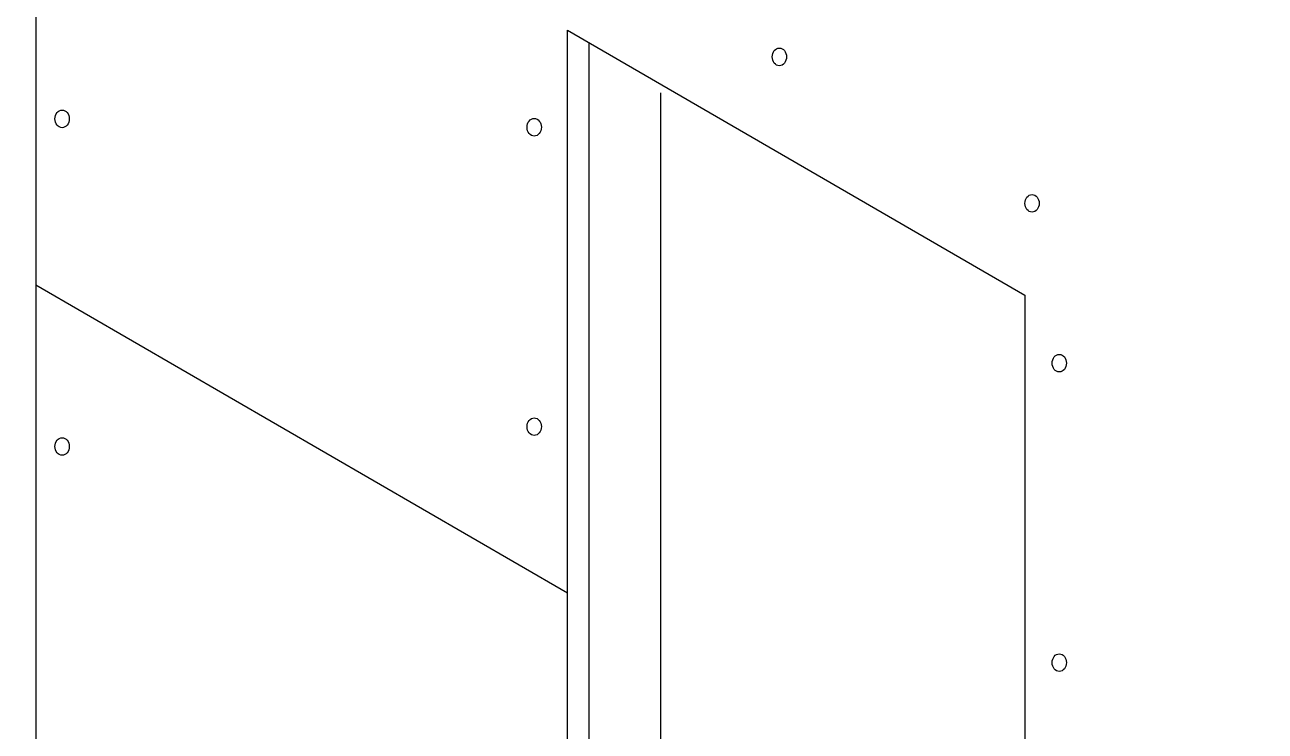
# Model space of a CAD drawing. Extents: x -1140 to 5605, y -816 to 2382.
# Drawn here: x -910.5 to -686.6, y 117.9 to 245.3 of the extents above; entities that cross this region are included whole.
import ezdxf

# ---------------------------------------------------------------- set-up
doc = ezdxf.new("R2010")
doc.units = 0
doc.header["$MEASUREMENT"] = 0
doc.linetypes.add('AI-Linetype-12', pattern=[86.381111, 43.190556, -8.638111, 8.638111, -8.638111, 8.638111, -8.638111])
doc.linetypes.add('AI-Linetype-13', pattern=[86.381111, 43.190556, -8.638111, 8.638111, -8.638111, 8.638111, -8.638111])
for name, color, linetype, lineweight in [('G-ANNO-TTLB', 7, 'Continuous', 0), ('TYVEK', 7, 'Continuous', 0), ('wall scratch', 7, 'Continuous', 0)]:
    doc.layers.add(name, color=color, linetype=linetype, lineweight=lineweight)

# ---------------------------------------------------------------- blocks, each defined once
blk = doc.blocks.new('Block_29')
at = {"layer": 'wall scratch', "color": 2, "lineweight": 25, "true_color": 0xffff00}
for points in [[(-812.51, 100.31), (-812.51, 244.31), (-729.91, 196.53), (-729.91, 54.04)], [(-729.91, 25.09)]]:
    blk.add_lwpolyline(points, dxfattribs=at)
blk = doc.blocks.new('Block_30')
at = {"layer": 'wall scratch', "color": 18, "lineweight": 25, "true_color": 0x000000}
for centre in [(-774.25, 239.51), (-903.72, 228.33), (-818.5, 226.82), (-728.64, 213.09), (-723.72, 184.26), (-818.5, 172.81), (-903.72, 169.23), (-723.72, 130.24)]:
    blk.add_ellipse(centre, major_axis=(0, 1.59), ratio=0.812499, dxfattribs=at)
blk = doc.blocks.new('Block_113')
at = {"layer": 'TYVEK', "color": 2, "lineweight": 25, "true_color": 0xffff00}
blk.add_line((-808.63, 242.07), (-808.63, 102.78), dxfattribs=at)
for points in [[(-807.59, 74.67)], [(-730.72, 30.29)]]:
    blk.add_lwpolyline(points, dxfattribs=at)

msp = doc.modelspace()

# ---------------------------------------------------------------- hatches: boundary and pattern name
at = {"layer": 'G-ANNO-TTLB', "true_color": 0xff00ff, "transparency": 33554687}
h = msp.add_hatch(color=6, dxfattribs=at)
edge = h.paths.add_edge_path()
edge.add_spline(control_points=[(1815.43, -731.7), (1815.43, -731.7), (-1114.08, -731.7), (-1114.08, -731.7), (-1114.08, -731.7), (-1114.08, 1725.3), (-1114.08, 1725.3), (-1114.08, 1725.3), (1815.43, 1725.3), (1815.43, 1725.3), (1815.43, 1725.3), (1815.43, -731.7), (1815.43, -731.7)], knot_values=[0, 0, 0, 0, 1, 1, 1, 2, 2, 2, 3, 3, 3, 4, 4, 4, 4], degree=3, periodic=0)
edge = h.paths.add_edge_path()
edge.add_spline(control_points=[(-1105.08, 1716.3), (-1105.08, 1716.3), (-1105.08, -722.7), (-1105.08, -722.7), (-1105.08, -722.7), (1806.43, -722.7), (1806.43, -722.7), (1806.43, -722.7), (1806.43, 1716.3), (1806.43, 1716.3), (1806.43, 1716.3), (-1105.08, 1716.3), (-1105.08, 1716.3)], knot_values=[0, 0, 0, 0, 1, 1, 1, 2, 2, 2, 3, 3, 3, 4, 4, 4, 4], degree=3, periodic=0)
edge.add_line((-1105.08, 1716.3), (-1105.08, 1716.3))

# ---------------------------------------------------------------- linework, layer by layer
at = {"layer": 'G-ANNO-TTLB'}
for points in [[(1815.43, -731.7), (1815.43, -731.7), (-1114.08, -731.7), (-1114.08, -731.7), (-1114.08, -731.7), (-1114.08, 1725.3), (-1114.08, 1725.3), (-1114.08, 1725.3), (1815.43, 1725.3), (1815.43, 1725.3), (1815.43, 1725.3), (1815.43, -731.7), (1815.43, -731.7)], [(-1105.08, 1716.3), (-1105.08, 1716.3), (-1105.08, -722.7), (-1105.08, -722.7), (-1105.08, -722.7), (1806.43, -722.7), (1806.43, -722.7), (1806.43, -722.7), (1806.43, 1716.3), (1806.43, 1716.3), (1806.43, 1716.3), (-1105.08, 1716.3), (-1105.08, 1716.3)]]:
    msp.add_open_spline(points, degree=3, knots=[0, 0, 0, 0, 1, 1, 1, 2, 2, 2, 3, 3, 3, 4, 4, 4, 4], dxfattribs=at)
at = {"layer": 'TYVEK', "color": 33, "lineweight": 25, "true_color": 0xcc9966}
msp.add_line((-795.68, 233.01), (-795.68, 110), dxfattribs=at)
at = {"layer": 'wall scratch', "color": 2, "lineweight": 25, "true_color": 0xffff00}
for p, q in [((-908.49, 408.5), (-908.49, -13.87)), ((-908.49, 198.38), (-812.51, 142.82))]:
    msp.add_line(p, q, dxfattribs=at)
at = {"layer": 'wall scratch', "color": 252, "linetype": 'AI-Linetype-12', "lineweight": 25, "true_color": 0x848484}
msp.add_lwpolyline([(-812.51, 244.31)], dxfattribs=at)
at = {"layer": 'wall scratch', "color": 252, "linetype": 'AI-Linetype-13', "lineweight": 25, "true_color": 0x848484}
msp.add_lwpolyline([(-736.46, 196.53)], dxfattribs=at)

# ---------------------------------------------------------------- block references
at = {"layer": 'TYVEK'}
msp.add_blockref('Block_113', (0, 0), dxfattribs=at)
at = {"layer": 'wall scratch'}
for name in ['Block_30', 'Block_29']:
    msp.add_blockref(name, (0, 0), dxfattribs=at)

doc.saveas('drawing.dxf')
